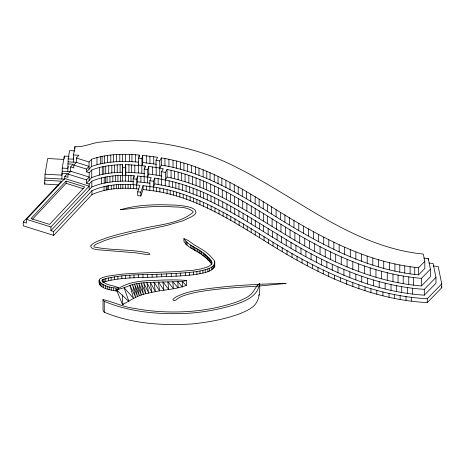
<?xml version="1.0" encoding="UTF-8"?>
<svg xmlns="http://www.w3.org/2000/svg" width="465" height="465" viewBox="0 0 465 465"><rect width="100%" height="100%" fill="white"/><g stroke="black" fill="none" stroke-linecap="round" stroke-linejoin="round"><path stroke-width="0.7" d="M214.696 264.306L214.731 266.747C210.79 272.409 203.1 272.926 196.91 274.28C185.244 275.972 173.422 276.274 161.657 276.751C142.052 278.041 121.784 276.559 102.788 282.302L102.788 279.529C123.411 273.478 145.365 275.21 166.615 273.844C177.758 273.17 188.988 273.031 199.996 270.979C205.228 269.683 211.534 268.851 214.731 263.969L214.696 261.533L214.051 260.197L209.227 254.901L204.054 250.67L194.347 244.921L188.296 240.527L183.931 238.679L183.931 241.457C187.29 246.973 193.673 249.461 198.997 252.704C203.571 255.802 207.954 259.313 211.337 263.719L211.337 260.946C207.954 256.541 203.571 253.03 198.997 249.932C193.673 246.683 187.29 244.195 183.931 238.679M186.308 285.388L186.645 280.476C173.335 279.296 159.803 280.209 146.434 280.761C135.931 281.459 125.108 283.336 116.523 289.91L122.568 304.726C130.857 299.942 138.965 294.607 148.678 293.119C161.041 289.707 174.334 289.939 186.308 285.388L182.239 281.528L146.864 282.476L138.832 283.307L132.461 284.522L124.085 287.725L116.523 289.91L128.927 301.512L124.085 287.725L133.455 298.216L129.904 285.196L135.635 297.187L132.461 284.522L137.495 296.449L134.583 284.074L139.366 295.775L136.693 283.697L141.273 295.089L138.832 283.307L143.505 294.461L141.267 283.028L145.789 293.822L143.755 282.737L148.678 293.119L146.864 282.476L151.875 292.421L150.259 282.272L155.391 291.66L153.996 282.046L159.594 290.898L158.391 281.924L163.936 290.183L162.901 281.86L168.714 289.387L167.877 281.784L173.433 288.678L172.753 281.784L178.188 287.818L177.729 281.645L182.501 287.05L182.239 281.528L186.645 280.476M211.709 264.62L211.773 261.935L211.337 260.946M58.706 184.884L44.663 184.088L45.029 174.183L47.697 158.513L63.845 159.431M44.663 184.088L44.902 182.693M61.88 179.048L62.229 168.103L64.275 156.095L69.163 156.374M62.124 173.718L61.88 175.142L45.029 174.183M67.814 171.492L68.169 158.902L69.581 150.602L74.935 150.904M68.175 166.301L67.814 168.423L62.229 168.103M73.517 162.128L73.517 154.955L74.935 146.661C84.078 147.504 92.837 142.284 102.184 141.941C108.874 141.133 115.593 140.395 122.347 140.436C134.763 140.261 147.155 141.558 159.443 143.237C186.767 146.853 213.423 155.211 237.842 168.01C298.507 198.433 353.272 247.13 423.313 254.082L424.801 261.336L424.801 268.508L418.593 274.873C368.245 269.996 322.739 245.601 280.395 219.503C243.422 196.457 205.187 171.951 161.326 165.087L159.762 168.103L156.054 167.458L156.054 160.291L157.618 157.275L142.726 155.362L141.965 158.478L141.965 165.65L125.55 164.575L125.742 175.264C114.227 175.328 102.544 176.63 91.843 181.164L89.175 184.012L89.175 189.83M73.755 157.821L73.517 159.204L68.169 158.902M138.803 164.122L138.5 165.366L138.5 158.199L139.262 155.083C123.365 153.56 106.845 153.979 91.64 159.233L89.047 162L89.047 169.167M141.965 165.65L142.726 162.535L142.726 155.362M259.476 283.505C258.139 296.129 245.282 301.204 234.825 304.633C218.841 309.62 202.205 312.59 185.477 313.427C158.048 314.532 129.787 312.091 104.265 301.337L103.027 299.605C113.57 301.983 123.556 307.15 134.495 308.394C151.166 311.567 168.254 312.532 185.198 311.695C203.06 310.754 220.875 307.516 237.766 301.582C241.754 299.832 245.933 298.327 249.403 295.641C253.82 292.683 255.14 286.76 259.476 283.505C260.394 292.055 259.412 302.407 251.728 307.621C248.031 310.457 243.619 312.085 239.388 313.922C223.956 319.455 207.721 322.425 191.435 323.983C162.076 325.773 131.653 323.71 104.265 312.218L103.027 310.481L103.027 299.605M423.958 258.127L428.242 258.54L430.416 269.159L421.47 278.337C370.512 274.257 323.716 250.897 280.97 224.281C245.008 202.531 208.977 177.932 167.075 169.469L167.075 177.06L165.371 180.002L154.787 178.072L154.787 183.89L153.462 187.035L143.086 185.663L143.086 189.517L140.825 196.021L137.692 195.66L137.692 191.801L139.953 185.303L133.153 184.675L133.153 178.856L134.129 175.665L125.486 175.27L125.486 181.088L133.502 181.455M137.564 176.014L137.564 181.832L136.588 185.024L136.588 179.205L137.564 176.014L147.69 177.066L148.736 174.026L148.736 166.435L156.194 167.481L156.194 175.073L161.855 176.066M149.992 183.216L144.185 182.483L144.191 169.08L145.243 166.034L141.808 165.633L141.808 173.224L144.557 173.544M147.69 177.066L147.69 169.481L148.736 166.435M140.825 196.021L140.825 192.167L143.086 185.663M433.27 266.003L438.187 266.48L441.75 283.871L441.75 287.73L427.271 302.587C367.751 299.536 313.416 271.839 264.05 240.486C228.763 218.666 192.016 195.323 149.869 190.388L149.875 180.716L151.201 177.566L147.574 177.055L147.574 182.873M153.462 187.035L153.462 181.216L154.787 178.072M117.244 290.951C111.24 290.282 96.232 288.614 99.469 279.215L102.48 277.553L107.258 276.245L121.371 274.199L138.407 273.094L175.811 271.647L192.899 270.322L201.827 268.712L207.675 266.864L210.413 265.253L211.796 263.597L211.709 262.539M159.728 175.683L159.762 160.931L161.326 157.92C205.187 164.779 243.422 189.29 280.395 212.331C322.739 238.435 368.245 262.83 418.593 267.706L424.801 261.336M102.788 279.529L102.009 280.285C105.323 285.876 113.588 284.853 118.598 287.934L118.598 289.323M429.021 263.056L433.107 263.452L435.961 277.384L435.961 283.202L424.307 295.165C369.094 291.665 318.699 265.939 272.554 237.22C237.882 215.795 202.444 192.434 161.617 185.099L161.57 171.684L163.273 168.737L159.728 168.092M165.371 180.002L165.371 172.416L167.075 169.469M258.563 295.409L259.476 294.386M123.458 303.767L122.568 304.726L122.411 294.822M138.646 189.046C122.952 187.25 106.601 188.104 91.954 194.556L53.69 235.371L23.25 225.862L23.25 222.008L26.528 223.031L26.528 219.346L64.792 178.531L64.792 176.392L67.937 177.374L67.937 174.084L70.604 171.236L70.604 166.935L73.784 167.929L73.784 165.104L76.347 162.378L76.347 158.03L78.94 155.264L73.517 154.955M70.604 166.935L73.162 164.209L67.814 163.901M64.792 176.392L67.466 173.544L61.88 173.224M23.25 222.008L61.514 181.187L44.663 180.228M66.117 181.1L30.981 218.579L49.586 224.392L84.717 186.913L66.117 181.1L66.117 183.338L32.469 219.23M133.409 188.558L133.409 184.698C119.377 183.617 104.962 185 91.954 190.697L53.69 231.518L50.912 230.652L91.843 186.982C101.585 182.867 112.164 181.379 122.661 181.147L122.504 164.639C112.082 164.947 101.498 166.092 91.745 170.01L89.181 172.742L86.49 171.899L86.49 169.074L89.047 166.348L76.347 162.378M86.49 171.899L91.64 166.406C106.648 161.216 122.94 160.751 138.634 162.192M89.175 184.012L86.513 183.181L86.513 179.891L89.181 177.037L70.604 171.236M86.513 183.181L91.745 177.601C101.498 173.683 112.082 172.532 122.504 172.224L122.696 175.328M50.912 230.652L50.912 226.967L89.175 186.145L64.792 178.531M167.075 177.06C208.977 185.518 245.008 210.116 280.97 231.872C323.716 258.482 370.512 281.842 421.47 285.923L430.416 276.745L430.416 269.159M424.307 295.165L424.307 289.34L435.961 277.384M427.271 302.587L427.271 298.733L441.75 283.871M99.004 280.203C101.51 286.283 112.809 288.469 118.598 287.934M257.97 286.08C236.871 287.51 215.644 288.55 194.847 292.595C188.302 294.299 180.995 295.507 175.77 300.105L174.009 300.646L172.841 299.716A12.195 7.039 0 0 1 175.921 297.071C184.506 292.369 194.353 290.706 203.92 289.218C231.134 285.446 258.645 283.987 286.097 283.418L259.418 285.987M122.696 167.743L125.742 167.679L125.742 175.264M122.661 181.147L125.486 181.088M125.55 172.166L141.808 173.224M68.169 161.826L76.231 162.279M62.229 171.172L71.157 171.678M45.029 178.089L64.67 179.205M138.5 158.199L141.965 158.478M137.564 181.832L144.185 182.483M165.255 185.802L165.255 179.978C206.408 188.354 241.724 212.697 277.082 234.011C321.722 261.94 370.954 285.847 424.307 289.34M153.322 190.871L153.322 187.017C195.899 193.016 232.715 217.294 268.491 239.458C316.601 269.595 369.565 295.775 427.271 298.733M133.153 178.856L136.588 179.205M142.726 162.535L156.327 164.267M144.191 169.08L147.69 169.481M143.086 189.517L149.869 190.388M137.692 191.801L140.825 192.167M148.736 174.026L156.194 175.073M149.875 180.716L153.462 181.216M156.054 160.291L159.762 160.931M154.787 183.89L161.617 185.099M161.57 171.684L165.371 172.416M76.347 158.03L89.047 162M73.784 165.104L86.49 169.074M67.937 174.084L86.513 179.891M66.117 183.338L83.34 188.714M26.528 219.346L50.912 226.967M441.465 286.335L441.75 287.73M125.55 164.575L125.742 167.679M428.242 258.54L428.242 259.923M421.47 278.337L421.47 285.923M418.593 267.706L418.593 274.873M414.751 267.334L414.751 274.507M413.623 277.588L413.623 285.173M412.513 288.213L412.513 294.037M411.351 297.205L411.351 301.064M410.101 266.643L410.101 273.815M408.747 276.861L408.747 284.446M407.416 287.457L407.416 293.276M406.026 296.414L406.026 300.268M404.759 265.864L404.759 273.031M403.231 276.053L403.231 283.638M401.714 286.62L401.714 292.439M400.132 295.548L400.132 299.408M399.807 264.911L399.807 272.077M398.052 275.053L398.052 282.644M396.314 285.58L396.314 291.398M394.925 263.922L394.925 271.095M394.5 294.467L394.5 298.321M392.972 274.03L392.972 281.621M391.048 284.522L391.048 290.34M389.397 262.586L389.397 269.758M389.036 293.363L389.036 297.222M387.258 272.647L387.258 280.238M385.142 283.092L385.142 288.91M383.724 261.156L383.724 268.328M382.933 291.886L382.933 295.746M381.434 271.182L381.434 278.768M379.178 281.587L379.178 287.405M378.452 259.668L378.452 266.84M376.819 290.346L376.819 294.2M375.964 269.636L375.964 277.221M373.5 279.982L373.5 285.801M372.82 257.906L372.82 265.079M370.93 288.684L370.93 292.537M370.221 267.846L370.221 275.431M367.664 278.163L367.664 283.981M367.199 256.145L367.199 263.318M364.99 286.829L364.99 290.683M364.455 266.038L364.455 273.623M361.747 276.309L361.747 282.127M361.596 254.128L361.596 261.301M358.922 284.929L358.922 288.782M358.701 263.963L358.701 271.548M355.853 252.03L355.853 259.203M355.835 274.181L355.835 280M352.825 261.812L352.825 269.404M352.848 282.743L352.848 286.597M350.296 249.757L350.296 256.93M349.831 271.984L349.831 277.803M347.088 259.47L347.088 267.061M346.704 280.494L346.704 284.348M344.559 247.275L344.559 254.448M343.92 269.566L343.92 275.39M341.24 256.942L341.24 264.527M340.618 278.006L340.618 281.86M339.159 244.823L339.159 251.989M337.962 266.986L337.962 272.81M335.689 254.413L335.689 262.004M334.544 275.379L334.544 279.233M333.864 242.16L333.864 249.333M332.26 264.393L332.26 270.212M330.342 251.734L330.342 259.319M328.796 239.748L328.796 246.915M328.679 272.711L328.679 276.565M326.866 261.69L326.866 267.509M325.221 249.292L325.221 256.878M323.727 237.074L323.727 244.247M323.239 269.979L323.239 273.839M321.699 259.226L321.699 265.044M320.06 246.566L320.06 254.157M318.356 234.25L318.356 241.422M318.014 267.491L318.014 271.345M316.438 256.453L316.438 262.272M314.689 243.741L314.689 251.333M313.404 231.646L313.404 238.812M312.654 264.666L312.654 268.52M311.068 253.628L311.068 259.447M309.644 241.091L309.644 248.676M308.557 228.844L308.557 236.017M307.289 261.842L307.289 265.695M305.929 250.926L305.929 256.744M304.749 238.266L304.749 245.851M303.511 226.06L303.511 233.232M302.052 259.086L302.052 262.94M300.989 248.072L300.989 253.89M299.704 235.482L299.704 243.067M298.774 223.328L298.774 230.501M297.071 256.209L297.071 260.063M295.943 245.288L295.943 251.112M294.88 232.698L294.88 240.283M293.95 220.41L293.95 227.583M292.02 253.425L292.02 257.279M291.032 242.457L291.032 248.275M290.05 229.78L290.05 237.365M289.323 217.742L289.323 224.909M287.021 250.536L287.021 254.396M286.207 239.539L286.207 245.357M285.376 227.083L285.376 234.668M284.917 214.94L284.917 222.113M282.197 247.624L282.197 251.478M281.488 236.813L281.488 242.631M280.97 224.281L280.97 231.872M280.395 212.331L280.395 219.503M277.425 244.869L277.425 248.723M277.082 234.011L277.082 239.835M276.448 221.671L276.448 229.262M276.094 209.593L276.094 216.766M273.019 242.067L273.019 245.927M272.554 231.401L272.554 237.22M272.101 218.905L272.101 226.49M271.595 206.861L271.595 214.034M268.491 239.458L268.491 243.311M268.16 228.606L268.16 234.424M267.602 216.167L267.602 223.758M267.41 204.187L267.41 211.36M264.05 236.627L264.05 240.486M263.655 225.868L263.655 231.686M263.37 213.47L263.37 221.055M263.225 201.519L263.225 208.692M259.54 233.889L259.54 237.743M259.383 223.142L259.383 228.96M259.232 210.831L259.232 218.416M259.133 199.037L259.133 206.21M255.291 220.526L255.291 226.35M255.157 196.619L255.157 203.792M255.186 208.372L255.186 215.963M255.221 231.134L255.221 234.988M251.286 218.102L251.286 223.921M251.251 205.983L251.251 213.569M251.176 228.553L251.176 232.407M250.751 194.074L250.751 201.246M247.403 215.737L247.403 221.555M247.217 226.153L247.217 230.006M246.898 203.467L246.898 211.058M246.566 191.661L246.566 198.828M243.381 223.816L243.381 227.676M243.096 213.249L243.096 219.073M242.713 201.054L242.713 208.64M242.271 189.179L242.271 196.346M239.126 221.363L239.126 225.217M238.911 210.837L238.911 216.655M238.469 198.602L238.469 206.193M238.196 186.953L238.196 194.126M234.941 218.945L234.941 222.799M234.72 208.413L234.72 214.237M234.453 196.404L234.453 203.995M234.261 184.791L234.261 191.964M230.75 206.245L230.75 212.063M230.803 216.556L230.803 220.41M230.564 194.277L230.564 201.862M229.977 182.576L229.977 189.743M226.92 204.147L226.92 209.965M226.891 214.417L226.891 218.271M226.345 192.092L226.345 199.677M225.914 180.484L225.914 187.657M223.113 212.348L223.113 216.202M222.758 201.99L222.758 207.809M222.287 189.999L222.287 197.59M221.857 178.391L221.857 185.564M219.021 210.227L219.021 214.08M218.713 199.904L218.713 205.728M218.294 187.941L218.294 195.532M218.044 176.555L218.044 183.727M214.975 208.146L214.975 211.999M214.778 197.881L214.778 203.699M214.696 261.533L214.731 266.747M214.493 186.11L214.493 193.696M214.214 174.596L214.214 181.763M213.854 264.974L213.854 267.753M212.813 266.294L212.813 269.072M211.773 261.935L211.773 264.015M211.668 267.113L211.668 269.892M211.11 206.152L211.11 210.006M210.982 196.05L210.982 201.868M210.721 184.175L210.721 191.766M210.564 260.011L210.564 262.783M210.029 172.689L210.029 179.856M209.669 258.929L209.669 261.708M209.558 268.218L209.558 270.996M208.779 257.848L208.779 260.627M207.931 268.857L207.931 271.63M207.669 256.988L207.669 259.761M207.326 204.327L207.326 208.181M207.268 194.149L207.268 199.967M206.786 171.242L206.786 178.415M206.786 255.913L206.786 258.691M206.681 182.338L206.681 189.923M205.292 254.646L205.292 257.424M205.228 269.729L205.228 272.502M204.176 253.78L204.176 256.558M203.664 202.455L203.664 206.309M203.513 180.926L203.513 188.517M203.374 192.37L203.374 198.195M203.129 169.696L203.129 176.869M203.071 252.85L203.071 255.628M202.909 270.328L202.909 273.106M201.618 251.687L201.618 254.46M200.281 190.999L200.281 196.817M200.043 250.792L200.043 253.565M199.991 179.438L199.991 187.023M199.927 200.746L199.927 204.606M199.996 270.979L199.996 273.757M198.991 168.08L198.991 175.253M198.997 249.932L198.997 252.704M197.468 249.066L197.468 251.838M196.898 189.563L196.898 195.381M196.91 199.409L196.91 203.263M196.91 271.508L196.91 274.28M196.05 177.897L196.05 185.489M195.974 248.258L195.974 251.03M195.41 166.825L195.41 173.997M194.579 247.537L194.579 250.31M193.667 198.032L193.667 201.886M193.44 272.031L193.44 274.803M193.301 246.601L193.301 249.374M193.149 188.104L193.149 193.922M192.533 176.665L192.533 184.256M192.022 246.026L192.022 248.798M191.638 165.441L191.638 172.614M190.79 244.974L190.79 247.752M190.121 196.649L190.121 200.508M189.697 186.889L189.697 192.713M189.383 272.461L189.383 275.233M188.854 175.317L188.854 182.902M187.674 164.168L187.674 171.341M187.011 242.416L187.011 245.195M186.732 195.463L186.732 199.316M186.099 185.57L186.099 191.394M185.913 241.585L185.913 244.363M185.32 272.746L185.32 275.518M185.082 174.108L185.082 181.693M183.931 163.035L183.931 170.207M183.227 194.178L183.227 198.032M182.53 184.425L182.53 190.249M181.443 173.003L181.443 180.589M180.676 273.094L180.676 275.873M180.437 162.023L180.437 169.196M179.862 193.097L179.862 196.951M178.984 183.355L178.984 189.174M178.124 172.044L178.124 179.63M176.497 161.03L176.497 168.202M176.421 192.057L176.421 195.91M176.125 273.374L176.125 276.146M175.846 182.443L175.846 188.261M174.422 171.108L174.422 178.7M173.462 191.196L173.462 195.05M173.038 160.256L173.038 167.429M172.376 181.571L172.376 187.389M171.265 273.583L171.265 276.355M171.073 170.359L171.073 177.95M170.237 190.388L170.237 194.242M169.132 180.844L169.132 186.663M168.917 159.338L168.917 166.511M167.109 189.685L167.109 193.539M166.615 273.844L166.615 276.617M164.947 158.577L164.947 165.749M163.355 188.848L163.355 192.702M161.657 273.978L161.657 276.751M161.326 157.92L161.326 165.087M159.884 188.18L159.884 192.039M158.147 178.647L158.147 184.471M156.845 274.17L156.845 276.948M156.502 187.569L156.502 191.423M153.758 156.734L153.758 163.907M152.468 166.964L152.468 174.549M152.136 274.298L152.136 277.07M149.916 156.194L149.916 163.366M147.632 274.478L147.632 277.25M146.359 186.041L146.359 189.894M146.312 155.781L146.312 162.953M145.243 166.034L145.243 167.412M142.953 274.652L142.953 277.431M140.901 176.287L140.901 182.106M139.262 155.083L139.262 157.234M138.605 274.827L138.605 277.605M138.407 165.36L138.407 172.945M136.681 185.035L136.681 188.889M135.513 154.7L135.513 161.872M134.815 164.994L134.815 172.579M134.129 175.665L134.129 177.601M133.984 275.111L133.984 277.884M131.955 154.531L131.955 161.704M131.467 164.837L131.467 172.422M130.985 175.514L130.985 181.333M130.479 184.559L130.479 188.418M129.921 275.274L129.921 278.047M129.363 154.386L129.363 161.558M128.933 164.691L128.933 172.277M128.514 175.375L128.514 181.193M128.078 184.425L128.078 188.279M125.614 154.258L125.614 161.431M125.544 275.6L125.544 278.372M125.422 184.332L125.422 188.191M122.83 184.39L122.83 188.244M122.504 164.639L122.504 172.224M122.347 154.328L122.347 161.494M121.859 275.914L121.859 278.686M120.72 184.413L120.72 188.273M120.406 175.357L120.406 181.181M120.104 164.668L120.104 172.259M119.801 154.357L119.801 161.529M118.627 184.524L118.627 188.377M117.924 175.485L117.924 181.309M117.86 276.32L117.86 279.099M117.25 164.819L117.25 172.405M116.57 154.525L116.57 161.698M116.407 184.733L116.407 188.587M115.89 288.422L115.89 291.195M115.442 175.724L115.442 181.542M114.512 165.075L114.512 172.666M114.448 276.78L114.448 279.558M113.896 185L113.896 188.86M113.576 154.81L113.576 161.977M113.402 287.998L113.402 290.776M112.838 176.003L112.838 181.821M111.815 165.366L111.815 172.951M111.228 185.308L111.228 189.168M111.234 287.422L111.234 290.201M111.077 277.378L111.077 280.151M110.786 155.107L110.786 162.279M109.949 176.334L109.949 182.152M109.153 286.864L109.153 289.643M108.723 165.72L108.723 173.311M108.508 185.733L108.508 189.586M108.351 277.867L108.351 280.639M107.479 155.49L107.479 162.657M107.287 286.19L107.287 288.968M107.177 185.924L107.177 189.784M107.09 176.776L107.09 182.6M106.223 186.145L106.223 190.005M105.776 278.506L105.776 281.279M105.729 166.185L105.729 173.776M105.439 177.02L105.439 182.838M105.445 285.568L105.445 288.341M104.352 155.973L104.352 163.145M104.207 177.305L104.207 183.123M104.265 301.337L104.265 312.218M104.05 186.61L104.05 190.47M104.009 279.047L104.009 281.819M103.776 166.47L103.776 174.061M103.683 284.824L103.683 287.597M102.271 166.819L102.271 174.404M102.184 279.965L102.184 281.354M102.091 156.304L102.091 163.477M102.009 283.97L102.009 286.748M101.637 177.857L101.637 183.675M100.748 283.051L100.748 285.83M100.318 156.717L100.318 163.883M99.772 282.139L99.772 284.917M99.33 167.452L99.33 175.038M99.278 281.267L99.278 284.039M96.987 157.432L96.987 164.598M91.954 190.697L91.954 194.556M91.843 181.164L91.843 186.982M91.745 170.01L91.745 177.601M91.64 159.233L91.64 166.406M89.181 172.742L89.181 180.327M74.935 146.661L74.935 148.783M64.275 156.095L64.275 158.548M53.69 231.518L53.69 235.371M91.012 245.474L90.751 246.27L91.309 247.729L93.692 248.984L97.237 249.705L135.972 252.838L147.794 254.681L149.933 254.239L148.91 253.065C130.898 249.048 111.955 250.641 94.023 246.979L93.953 245.834L95.866 244.305L104.66 240.544L112.402 238.016L131.7 233.023L166.377 225.554L182.885 220.811L191.679 216.684L194.463 214.743L196.038 212.685C195.777 208.308 190.377 207.483 187.011 206.553C181.664 205.6 176.281 205.001 170.87 204.978C153.956 204.28 136.71 204.972 120.371 209.75C136.309 208.175 152.27 205.763 168.359 206.53C176.404 207.489 186.134 206.042 192.835 211.331L193.08 212.366C178.112 224.694 156.217 224.56 138.152 229.751C127.218 232.145 116.267 234.622 105.648 238.202C100.736 240.312 94.651 241.306 91.012 245.474"/></g></svg>
